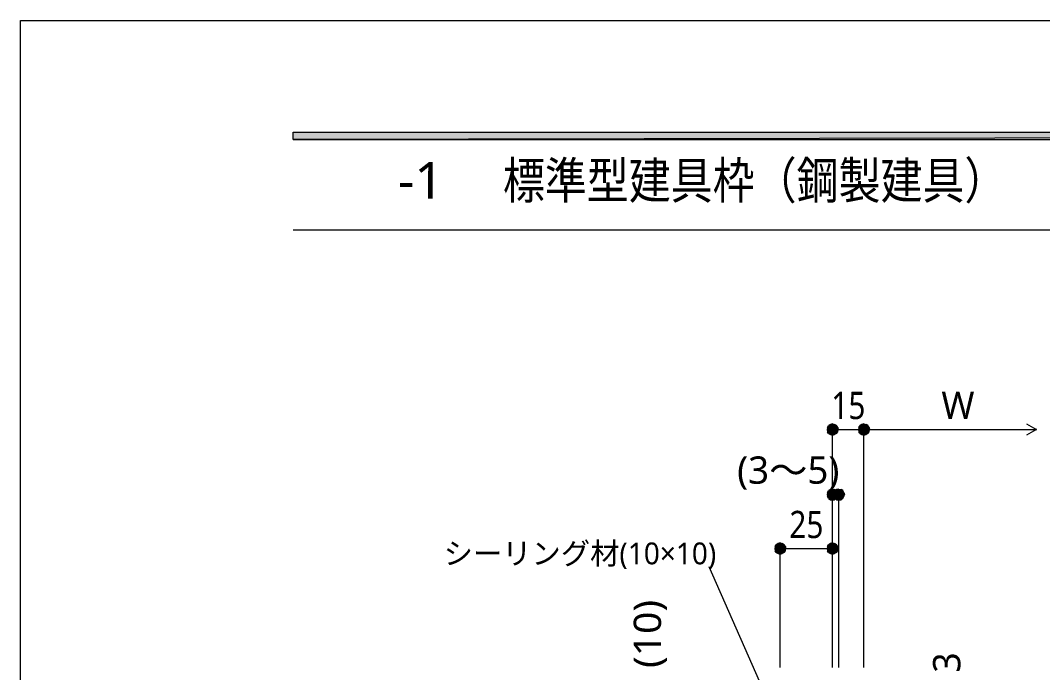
# Model space of a CAD drawing. Header units: millimetres. Extents: x 0 to 420, y 0 to 297.
# Drawn here: x 0.2 to 97.6, y 234.8 to 297 of the extents above; entities that cross this region are included whole.
import ezdxf
from ezdxf.enums import TextEntityAlignment as Align

# ---------------------------------------------------------------- set-up
doc = ezdxf.new("R2010")
doc.units = ezdxf.units.MM
doc.styles.add('kst32b', font='NotoSansJP-Variable.ttf')

msp = doc.modelspace()

# ---------------------------------------------------------------- hatches: boundary and pattern name
h = msp.add_hatch(color=7)
h.paths.add_polyline_path([(394.166, 285.623), (394.166, 286.321), (26.183, 285.623), (394.166, 285.623)])
h.paths.add_polyline_path([(394.166, 286.321), (26.183, 285.623), (26.183, 286.321), (394.166, 286.321)])
h = msp.add_hatch(color=7)
h.paths.add_polyline_path([(77.407, 258.466), (77.237, 258.36), (77.618, 257.979), (77.407, 258.466)])
h.paths.add_polyline_path([(77.237, 258.36), (77.618, 257.979), (77.131, 258.17), (77.237, 258.36)])
h.paths.add_polyline_path([(77.618, 257.979), (77.131, 258.17), (77.089, 257.979), (77.618, 257.979)])
h = msp.add_hatch(color=7)
h.paths.add_polyline_path([(77.978, 258.36), (77.809, 258.466), (77.618, 257.979), (77.978, 258.36)])
h.paths.add_polyline_path([(77.809, 258.466), (77.618, 257.979), (77.618, 258.508), (77.809, 258.466)])
h.paths.add_polyline_path([(77.618, 257.979), (77.618, 258.508), (77.407, 258.466), (77.618, 257.979)])
h = msp.add_hatch(color=7)
h.paths.add_polyline_path([(78.105, 257.768), (78.147, 257.979), (77.618, 257.979), (78.105, 257.768)])
h.paths.add_polyline_path([(78.147, 257.979), (77.618, 257.979), (78.105, 258.17), (78.147, 257.979)])
h.paths.add_polyline_path([(77.618, 257.979), (78.105, 258.17), (77.978, 258.36), (77.618, 257.979)])
h = msp.add_hatch(color=7)
h.paths.add_polyline_path([(80.412, 258.466), (80.243, 258.36), (80.603, 257.979), (80.412, 258.466)])
h.paths.add_polyline_path([(80.243, 258.36), (80.603, 257.979), (80.116, 258.17), (80.243, 258.36)])
h.paths.add_polyline_path([(80.603, 257.979), (80.116, 258.17), (80.095, 257.979), (80.603, 257.979)])
h = msp.add_hatch(color=7)
h.paths.add_polyline_path([(80.984, 258.36), (80.814, 258.466), (80.603, 257.979), (80.984, 258.36)])
h.paths.add_polyline_path([(80.814, 258.466), (80.603, 257.979), (80.603, 258.508), (80.814, 258.466)])
h.paths.add_polyline_path([(80.603, 257.979), (80.603, 258.508), (80.412, 258.466), (80.603, 257.979)])
h = msp.add_hatch(color=7)
h.paths.add_polyline_path([(81.09, 257.768), (81.132, 257.979), (80.603, 257.979), (81.09, 257.768)])
h.paths.add_polyline_path([(81.132, 257.979), (80.603, 257.979), (81.09, 258.17), (81.132, 257.979)])
h.paths.add_polyline_path([(80.603, 257.979), (81.09, 258.17), (80.984, 258.36), (80.603, 257.979)])
h = msp.add_hatch(color=7)
h.paths.add_polyline_path([(77.089, 257.979), (77.131, 257.768), (77.618, 257.979), (77.089, 257.979)])
h.paths.add_polyline_path([(77.131, 257.768), (77.618, 257.979), (77.237, 257.598), (77.131, 257.768)])
h.paths.add_polyline_path([(77.618, 257.979), (77.237, 257.598), (77.407, 257.492), (77.618, 257.979)])
for points in [[(77.407, 257.492), (77.618, 257.45), (77.618, 257.979), (77.407, 257.492)], [(80.412, 257.492), (80.603, 257.45), (80.603, 257.979), (80.412, 257.492)], [(97.007, 258.022), (96.986, 258), (96.965, 257.979), (96.986, 257.958), (97.007, 257.937), (97.028, 257.958), (97.049, 257.979), (97.028, 258), (97.007, 258.022)], [(97.007, 258.022), (96.986, 258), (96.965, 257.979), (96.986, 257.958), (97.007, 257.937), (97.028, 257.958), (97.049, 257.979), (97.028, 258), (97.007, 258.022)], [(97.007, 258.022), (96.986, 258), (96.965, 257.979), (96.986, 257.958), (97.007, 257.937), (97.028, 257.958), (97.049, 257.979), (97.028, 258), (97.007, 258.022)], [(77.407, 251.291), (77.618, 251.248), (77.618, 251.778), (77.407, 251.291)], [(78.02, 251.291), (78.211, 251.248), (78.211, 251.778), (78.02, 251.291)], [(72.411, 246.147), (72.623, 246.105), (72.623, 246.634), (72.411, 246.147)], [(77.407, 246.147), (77.618, 246.105), (77.618, 246.634), (77.407, 246.147)]]:
    msp.add_hatch(color=7).paths.add_polyline_path(points)
h = msp.add_hatch(color=7)
h.paths.add_polyline_path([(77.618, 257.45), (77.809, 257.492), (77.618, 257.979), (77.618, 257.45)])
h.paths.add_polyline_path([(77.809, 257.492), (77.618, 257.979), (77.978, 257.598), (77.809, 257.492)])
h.paths.add_polyline_path([(77.618, 257.979), (77.978, 257.598), (78.105, 257.768), (77.618, 257.979)])
h = msp.add_hatch(color=7)
h.paths.add_polyline_path([(80.095, 257.979), (80.116, 257.768), (80.603, 257.979), (80.095, 257.979)])
h.paths.add_polyline_path([(80.116, 257.768), (80.603, 257.979), (80.243, 257.598), (80.116, 257.768)])
h.paths.add_polyline_path([(80.603, 257.979), (80.243, 257.598), (80.412, 257.492), (80.603, 257.979)])
h = msp.add_hatch(color=7)
h.paths.add_polyline_path([(80.603, 257.45), (80.814, 257.492), (80.603, 257.979), (80.603, 257.45)])
h.paths.add_polyline_path([(80.814, 257.492), (80.603, 257.979), (80.984, 257.598), (80.814, 257.492)])
h.paths.add_polyline_path([(80.603, 257.979), (80.984, 257.598), (81.09, 257.768), (80.603, 257.979)])
h = msp.add_hatch(color=7)
h.paths.add_polyline_path([(77.407, 252.264), (77.237, 252.158), (77.618, 251.778), (77.407, 252.264)])
h.paths.add_polyline_path([(77.237, 252.158), (77.618, 251.778), (77.131, 251.989), (77.237, 252.158)])
h.paths.add_polyline_path([(77.618, 251.778), (77.131, 251.989), (77.089, 251.778), (77.618, 251.778)])
h = msp.add_hatch(color=7)
h.paths.add_polyline_path([(77.089, 251.778), (77.131, 251.587), (77.618, 251.778), (77.089, 251.778)])
h.paths.add_polyline_path([(77.131, 251.587), (77.618, 251.778), (77.237, 251.418), (77.131, 251.587)])
h.paths.add_polyline_path([(77.618, 251.778), (77.237, 251.418), (77.407, 251.291), (77.618, 251.778)])
h = msp.add_hatch(color=7)
h.paths.add_polyline_path([(77.978, 252.158), (77.809, 252.264), (77.618, 251.778), (77.978, 252.158)])
h.paths.add_polyline_path([(77.809, 252.264), (77.618, 251.778), (77.618, 252.307), (77.809, 252.264)])
h.paths.add_polyline_path([(77.618, 251.778), (77.618, 252.307), (77.407, 252.264), (77.618, 251.778)])
h = msp.add_hatch(color=7)
h.paths.add_polyline_path([(78.105, 251.587), (78.147, 251.778), (77.618, 251.778), (78.105, 251.587)])
h.paths.add_polyline_path([(78.147, 251.778), (77.618, 251.778), (78.105, 251.989), (78.147, 251.778)])
h.paths.add_polyline_path([(77.618, 251.778), (78.105, 251.989), (77.978, 252.158), (77.618, 251.778)])
h = msp.add_hatch(color=7)
h.paths.add_polyline_path([(77.618, 251.248), (77.809, 251.291), (77.618, 251.778), (77.618, 251.248)])
h.paths.add_polyline_path([(77.809, 251.291), (77.618, 251.778), (77.978, 251.418), (77.809, 251.291)])
h.paths.add_polyline_path([(77.618, 251.778), (77.978, 251.418), (78.105, 251.587), (77.618, 251.778)])
h = msp.add_hatch(color=7)
h.paths.add_polyline_path([(78.02, 252.264), (77.851, 252.158), (78.211, 251.778), (78.02, 252.264)])
h.paths.add_polyline_path([(77.851, 252.158), (78.211, 251.778), (77.724, 251.989), (77.851, 252.158)])
h.paths.add_polyline_path([(78.211, 251.778), (77.724, 251.989), (77.682, 251.778), (78.211, 251.778)])
h = msp.add_hatch(color=7)
h.paths.add_polyline_path([(77.682, 251.778), (77.724, 251.587), (78.211, 251.778), (77.682, 251.778)])
h.paths.add_polyline_path([(77.724, 251.587), (78.211, 251.778), (77.851, 251.418), (77.724, 251.587)])
h.paths.add_polyline_path([(78.211, 251.778), (77.851, 251.418), (78.02, 251.291), (78.211, 251.778)])
h = msp.add_hatch(color=7)
h.paths.add_polyline_path([(78.592, 252.158), (78.423, 252.264), (78.211, 251.778), (78.592, 252.158)])
h.paths.add_polyline_path([(78.423, 252.264), (78.211, 251.778), (78.211, 252.307), (78.423, 252.264)])
h.paths.add_polyline_path([(78.211, 251.778), (78.211, 252.307), (78.02, 252.264), (78.211, 251.778)])
h = msp.add_hatch(color=7)
h.paths.add_polyline_path([(78.698, 251.587), (78.74, 251.778), (78.211, 251.778), (78.698, 251.587)])
h.paths.add_polyline_path([(78.74, 251.778), (78.211, 251.778), (78.698, 251.989), (78.74, 251.778)])
h.paths.add_polyline_path([(78.211, 251.778), (78.698, 251.989), (78.592, 252.158), (78.211, 251.778)])
h = msp.add_hatch(color=7)
h.paths.add_polyline_path([(78.211, 251.248), (78.423, 251.291), (78.211, 251.778), (78.211, 251.248)])
h.paths.add_polyline_path([(78.423, 251.291), (78.211, 251.778), (78.592, 251.418), (78.423, 251.291)])
h.paths.add_polyline_path([(78.211, 251.778), (78.592, 251.418), (78.698, 251.587), (78.211, 251.778)])
h = msp.add_hatch(color=7)
h.paths.add_polyline_path([(72.411, 247.121), (72.242, 246.994), (72.623, 246.634), (72.411, 247.121)])
h.paths.add_polyline_path([(72.242, 246.994), (72.623, 246.634), (72.136, 246.824), (72.242, 246.994)])
h.paths.add_polyline_path([(72.623, 246.634), (72.136, 246.824), (72.094, 246.634), (72.623, 246.634)])
h = msp.add_hatch(color=7)
h.paths.add_polyline_path([(72.094, 246.634), (72.136, 246.422), (72.623, 246.634), (72.094, 246.634)])
h.paths.add_polyline_path([(72.136, 246.422), (72.623, 246.634), (72.242, 246.253), (72.136, 246.422)])
h.paths.add_polyline_path([(72.623, 246.634), (72.242, 246.253), (72.411, 246.147), (72.623, 246.634)])
h = msp.add_hatch(color=7)
h.paths.add_polyline_path([(72.983, 246.994), (72.813, 247.121), (72.623, 246.634), (72.983, 246.994)])
h.paths.add_polyline_path([(72.813, 247.121), (72.623, 246.634), (72.623, 247.163), (72.813, 247.121)])
h.paths.add_polyline_path([(72.623, 246.634), (72.623, 247.163), (72.411, 247.121), (72.623, 246.634)])
h = msp.add_hatch(color=7)
h.paths.add_polyline_path([(73.11, 246.422), (73.131, 246.634), (72.623, 246.634), (73.11, 246.422)])
h.paths.add_polyline_path([(73.131, 246.634), (72.623, 246.634), (73.11, 246.824), (73.131, 246.634)])
h.paths.add_polyline_path([(72.623, 246.634), (73.11, 246.824), (72.983, 246.994), (72.623, 246.634)])
h = msp.add_hatch(color=7)
h.paths.add_polyline_path([(72.623, 246.105), (72.813, 246.147), (72.623, 246.634), (72.623, 246.105)])
h.paths.add_polyline_path([(72.813, 246.147), (72.623, 246.634), (72.983, 246.253), (72.813, 246.147)])
h.paths.add_polyline_path([(72.623, 246.634), (72.983, 246.253), (73.11, 246.422), (72.623, 246.634)])
h = msp.add_hatch(color=7)
h.paths.add_polyline_path([(77.407, 247.121), (77.237, 246.994), (77.618, 246.634), (77.407, 247.121)])
h.paths.add_polyline_path([(77.237, 246.994), (77.618, 246.634), (77.131, 246.824), (77.237, 246.994)])
h.paths.add_polyline_path([(77.618, 246.634), (77.131, 246.824), (77.089, 246.634), (77.618, 246.634)])
h = msp.add_hatch(color=7)
h.paths.add_polyline_path([(77.089, 246.634), (77.131, 246.422), (77.618, 246.634), (77.089, 246.634)])
h.paths.add_polyline_path([(77.131, 246.422), (77.618, 246.634), (77.237, 246.253), (77.131, 246.422)])
h.paths.add_polyline_path([(77.618, 246.634), (77.237, 246.253), (77.407, 246.147), (77.618, 246.634)])
h = msp.add_hatch(color=7)
h.paths.add_polyline_path([(77.978, 246.994), (77.809, 247.121), (77.618, 246.634), (77.978, 246.994)])
h.paths.add_polyline_path([(77.809, 247.121), (77.618, 246.634), (77.618, 247.163), (77.809, 247.121)])
h.paths.add_polyline_path([(77.618, 246.634), (77.618, 247.163), (77.407, 247.121), (77.618, 246.634)])
h = msp.add_hatch(color=7)
h.paths.add_polyline_path([(78.105, 246.422), (78.147, 246.634), (77.618, 246.634), (78.105, 246.422)])
h.paths.add_polyline_path([(78.147, 246.634), (77.618, 246.634), (78.105, 246.824), (78.147, 246.634)])
h.paths.add_polyline_path([(77.618, 246.634), (78.105, 246.824), (77.978, 246.994), (77.618, 246.634)])
h = msp.add_hatch(color=7)
h.paths.add_polyline_path([(77.618, 246.105), (77.809, 246.147), (77.618, 246.634), (77.618, 246.105)])
h.paths.add_polyline_path([(77.809, 246.147), (77.618, 246.634), (77.978, 246.253), (77.809, 246.147)])
h.paths.add_polyline_path([(77.618, 246.634), (77.978, 246.253), (78.105, 246.422), (77.618, 246.634)])

# ---------------------------------------------------------------- linework, layer by layer
at = {"lineweight": 13}
msp.add_lwpolyline([(0.191, 0), (0.191, 296.968), (420.158, 296.968), (420.158, 0)], close=True, dxfattribs=at)
at = {"lineweight": 0}
for points in [[(394.166, 285.623), (394.166, 286.321), (26.183, 285.623)], [(394.166, 286.321), (26.183, 285.623), (26.183, 286.321)], [(77.237, 258.36), (77.618, 257.979), (77.131, 258.17)], [(77.407, 258.466), (77.237, 258.36), (77.618, 257.979)], [(77.618, 257.979), (77.618, 258.508), (77.407, 258.466)], [(77.809, 258.466), (77.618, 257.979), (77.618, 258.508)], [(77.978, 258.36), (77.809, 258.466), (77.618, 257.979)], [(77.618, 257.979), (78.105, 258.17), (77.978, 258.36)], [(80.243, 258.36), (80.603, 257.979), (80.116, 258.17)], [(80.412, 258.466), (80.243, 258.36), (80.603, 257.979)], [(80.603, 257.979), (80.603, 258.508), (80.412, 258.466)], [(80.814, 258.466), (80.603, 257.979), (80.603, 258.508)], [(80.984, 258.36), (80.814, 258.466), (80.603, 257.979)], [(80.603, 257.979), (81.09, 258.17), (80.984, 258.36)], [(77.618, 257.979), (77.131, 258.17), (77.089, 257.979)], [(77.089, 257.979), (77.131, 257.768), (77.618, 257.979)], [(77.131, 257.768), (77.618, 257.979), (77.237, 257.598)], [(77.618, 257.979), (77.237, 257.598), (77.407, 257.492)], [(77.407, 257.492), (77.618, 257.45), (77.618, 257.979)], [(78.147, 257.979), (77.618, 257.979), (78.105, 258.17)], [(77.618, 257.45), (77.809, 257.492), (77.618, 257.979)], [(77.809, 257.492), (77.618, 257.979), (77.978, 257.598)], [(77.618, 257.979), (77.978, 257.598), (78.105, 257.768)], [(78.105, 257.768), (78.147, 257.979), (77.618, 257.979)], [(80.603, 257.979), (80.116, 258.17), (80.095, 257.979)], [(80.095, 257.979), (80.116, 257.768), (80.603, 257.979)], [(80.116, 257.768), (80.603, 257.979), (80.243, 257.598)], [(80.603, 257.979), (80.243, 257.598), (80.412, 257.492)], [(80.412, 257.492), (80.603, 257.45), (80.603, 257.979)], [(81.132, 257.979), (80.603, 257.979), (81.09, 258.17)], [(80.603, 257.45), (80.814, 257.492), (80.603, 257.979)], [(80.814, 257.492), (80.603, 257.979), (80.984, 257.598)], [(80.603, 257.979), (80.984, 257.598), (81.09, 257.768)], [(81.09, 257.768), (81.132, 257.979), (80.603, 257.979)], [(97.007, 258.022), (96.986, 258), (96.965, 257.979), (96.986, 257.958), (97.007, 257.937), (97.028, 257.958), (97.049, 257.979), (97.028, 258)], [(97.007, 258.022), (96.986, 258), (96.965, 257.979), (96.986, 257.958), (97.007, 257.937), (97.028, 257.958), (97.049, 257.979), (97.028, 258)], [(97.007, 258.022), (96.986, 258), (96.965, 257.979), (96.986, 257.958), (97.007, 257.937), (97.028, 257.958), (97.049, 257.979), (97.028, 258)], [(77.618, 251.778), (77.131, 251.989), (77.089, 251.778)], [(77.089, 251.778), (77.131, 251.587), (77.618, 251.778)], [(77.237, 252.158), (77.618, 251.778), (77.131, 251.989)], [(77.131, 251.587), (77.618, 251.778), (77.237, 251.418)], [(77.407, 252.264), (77.237, 252.158), (77.618, 251.778)], [(77.618, 251.778), (77.237, 251.418), (77.407, 251.291)], [(77.618, 251.778), (77.618, 252.307), (77.407, 252.264)], [(77.407, 251.291), (77.618, 251.248), (77.618, 251.778)], [(77.809, 252.264), (77.618, 251.778), (77.618, 252.307)], [(77.978, 252.158), (77.809, 252.264), (77.618, 251.778)], [(77.618, 251.778), (78.105, 251.989), (77.978, 252.158)], [(78.147, 251.778), (77.618, 251.778), (78.105, 251.989)], [(77.618, 251.248), (77.809, 251.291), (77.618, 251.778)], [(77.809, 251.291), (77.618, 251.778), (77.978, 251.418)], [(77.618, 251.778), (77.978, 251.418), (78.105, 251.587)], [(78.105, 251.587), (78.147, 251.778), (77.618, 251.778)], [(78.211, 251.778), (77.724, 251.989), (77.682, 251.778)], [(77.682, 251.778), (77.724, 251.587), (78.211, 251.778)], [(77.851, 252.158), (78.211, 251.778), (77.724, 251.989)], [(77.724, 251.587), (78.211, 251.778), (77.851, 251.418)], [(78.02, 252.264), (77.851, 252.158), (78.211, 251.778)], [(78.211, 251.778), (77.851, 251.418), (78.02, 251.291)], [(78.211, 251.778), (78.211, 252.307), (78.02, 252.264)], [(78.02, 251.291), (78.211, 251.248), (78.211, 251.778)], [(78.423, 252.264), (78.211, 251.778), (78.211, 252.307)], [(78.592, 252.158), (78.423, 252.264), (78.211, 251.778)], [(78.211, 251.778), (78.698, 251.989), (78.592, 252.158)], [(78.74, 251.778), (78.211, 251.778), (78.698, 251.989)], [(78.211, 251.248), (78.423, 251.291), (78.211, 251.778)], [(78.423, 251.291), (78.211, 251.778), (78.592, 251.418)], [(78.211, 251.778), (78.592, 251.418), (78.698, 251.587)], [(78.698, 251.587), (78.74, 251.778), (78.211, 251.778)], [(72.623, 246.634), (72.136, 246.824), (72.094, 246.634)], [(72.094, 246.634), (72.136, 246.422), (72.623, 246.634)], [(72.242, 246.994), (72.623, 246.634), (72.136, 246.824)], [(72.136, 246.422), (72.623, 246.634), (72.242, 246.253)], [(72.411, 247.121), (72.242, 246.994), (72.623, 246.634)], [(72.623, 246.634), (72.242, 246.253), (72.411, 246.147)], [(72.623, 246.634), (72.623, 247.163), (72.411, 247.121)], [(72.411, 246.147), (72.623, 246.105), (72.623, 246.634)], [(72.813, 247.121), (72.623, 246.634), (72.623, 247.163)], [(72.983, 246.994), (72.813, 247.121), (72.623, 246.634)], [(72.623, 246.634), (73.11, 246.824), (72.983, 246.994)], [(73.131, 246.634), (72.623, 246.634), (73.11, 246.824)], [(72.623, 246.105), (72.813, 246.147), (72.623, 246.634)], [(72.813, 246.147), (72.623, 246.634), (72.983, 246.253)], [(72.623, 246.634), (72.983, 246.253), (73.11, 246.422)], [(73.11, 246.422), (73.131, 246.634), (72.623, 246.634)], [(77.618, 246.634), (77.131, 246.824), (77.089, 246.634)], [(77.089, 246.634), (77.131, 246.422), (77.618, 246.634)], [(77.237, 246.994), (77.618, 246.634), (77.131, 246.824)], [(77.131, 246.422), (77.618, 246.634), (77.237, 246.253)], [(77.407, 247.121), (77.237, 246.994), (77.618, 246.634)], [(77.618, 246.634), (77.237, 246.253), (77.407, 246.147)], [(77.618, 246.634), (77.618, 247.163), (77.407, 247.121)], [(77.407, 246.147), (77.618, 246.105), (77.618, 246.634)], [(77.809, 247.121), (77.618, 246.634), (77.618, 247.163)], [(77.978, 246.994), (77.809, 247.121), (77.618, 246.634)], [(77.618, 246.634), (78.105, 246.824), (77.978, 246.994)], [(78.147, 246.634), (77.618, 246.634), (78.105, 246.824)], [(77.618, 246.105), (77.809, 246.147), (77.618, 246.634)], [(77.809, 246.147), (77.618, 246.634), (77.978, 246.253)], [(77.618, 246.634), (77.978, 246.253), (78.105, 246.422)], [(78.105, 246.422), (78.147, 246.634), (77.618, 246.634)]]:
    msp.add_lwpolyline(points, close=True, dxfattribs=at)
at = {"lineweight": 13}
for points in [[(394.166, 276.987), (26.183, 276.987)], [(96.139, 257.471), (97.007, 257.979), (96.139, 258.487)], [(77.618, 235.31), (77.618, 257.979), (80.603, 257.979)], [(80.603, 235.31), (80.603, 257.979), (97.007, 257.979)], [(78.211, 251.778), (77.618, 251.778)], [(78.211, 235.31), (78.211, 251.778)], [(72.623, 235.31), (72.623, 246.634)], [(72.623, 246.634), (77.618, 246.634)], [(71.819, 231.309), (65.85, 244.877)]]:
    msp.add_lwpolyline(points, dxfattribs=at)

# ---------------------------------------------------------------- texts
at = {"style": 'kst32b'}
for s, height, p, p2 in [('標準型建具枠（鋼製建具）', 3.49081, (46.186, 279.971), (94.184, 279.971)), ('-1', 3.4908, (36.174, 279.971), (40.537, 279.971)), ('15', 2.5989, (77.491, 258.974), (80.74, 258.974)), ('(3～5)', 2.5989, (68.517, 252.815), (78.262, 252.815)), ('25', 2.5989, (73.491, 247.629), (76.739, 247.629)), ('シーリング材(10×10)', 2.07913, (40.534, 245.131), (66.523, 245.131)), ('(10)', 2.5989, (61.256, 235.246), (61.256, 241.744))]:
    msp.add_text(s, height=height, dxfattribs=at).set_placement(p, p2, align=Align.FIT)
msp.add_text('W', height=2.599, dxfattribs=at).set_placement((87.99, 258.974))
msp.add_text('3', height=2.599, rotation=90, dxfattribs=at).set_placement((89.789, 234.802))

doc.saveas('drawing.dxf')
